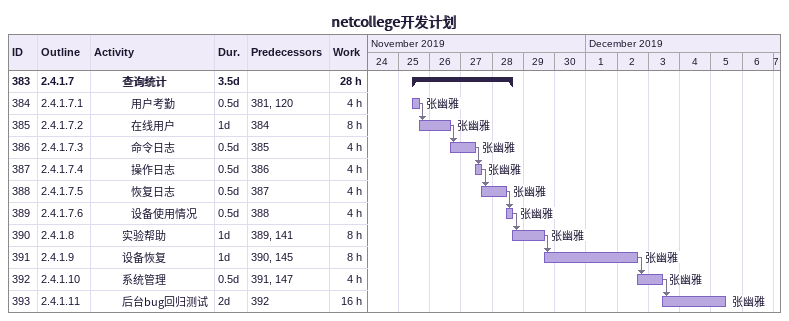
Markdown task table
netcollege开发计划

| ID | WBS | Task | Duration | Start | Finish | Predecessors | Resources | Work (h) |
|---|---|---|---|---|---|---|---|---|
| 383 | 2.4.1.7 | **查询统计** | 3.5d | 2019-11-25 | 2019-11-28 |  |  | 28 |
| 384 | 2.4.1.7.1 | 用户考勤 | 0.5d | 2019-11-25 | 2019-11-25 | 381, 120 | 张幽雅 | 4 |
| 385 | 2.4.1.7.2 | 在线用户 | 1d | 2019-11-25 | 2019-11-26 | 384 | 张幽雅 | 8 |
| 386 | 2.4.1.7.3 | 命令日志 | 0.5d | 2019-11-26 | 2019-11-27 | 385 | 张幽雅 | 4 |
| 387 | 2.4.1.7.4 | 操作日志 | 0.5d | 2019-11-27 | 2019-11-27 | 386 | 张幽雅 | 4 |
| 388 | 2.4.1.7.5 | 恢复日志 | 0.5d | 2019-11-27 | 2019-11-28 | 387 | 张幽雅 | 4 |
| 389 | 2.4.1.7.6 | 设备使用情况 | 0.5d | 2019-11-28 | 2019-11-28 | 388 | 张幽雅 | 4 |
| 390 | 2.4.1.8 | 实验帮助 | 1d | 2019-11-28 | 2019-11-29 | 389, 141 | 张幽雅 | 8 |
| 391 | 2.4.1.9 | 设备恢复 | 1d | 2019-11-29 | 2019-12-02 | 390, 145 | 张幽雅 | 8 |
| 392 | 2.4.1.10 | 系统管理 | 0.5d | 2019-12-02 | 2019-12-03 | 391, 147 | 张幽雅 | 4 |
| 393 | 2.4.1.11 | 后台bug回归测试 | 2d | 2019-12-03 | 2019-12-05 | 392 | 张幽雅 | 16 |
